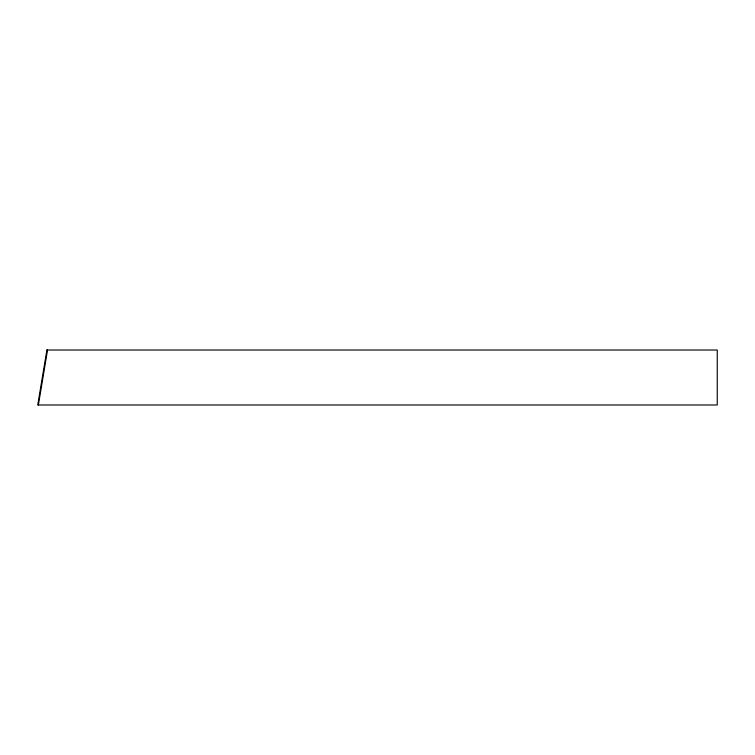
<?xml version="1.0" encoding="UTF-8"?>
<svg xmlns="http://www.w3.org/2000/svg" width="755" height="755" viewBox="0 0 755 755"><rect width="100%" height="100%" fill="white"/><g stroke="black" fill="none" stroke-linecap="round" stroke-linejoin="round"><path stroke-width="1.13" d="M38.382 404.982L47.537 350.018M46.904 350.018L37.75 404.982L717.25 404.982L717.25 350.018L46.904 350.018"/></g></svg>
